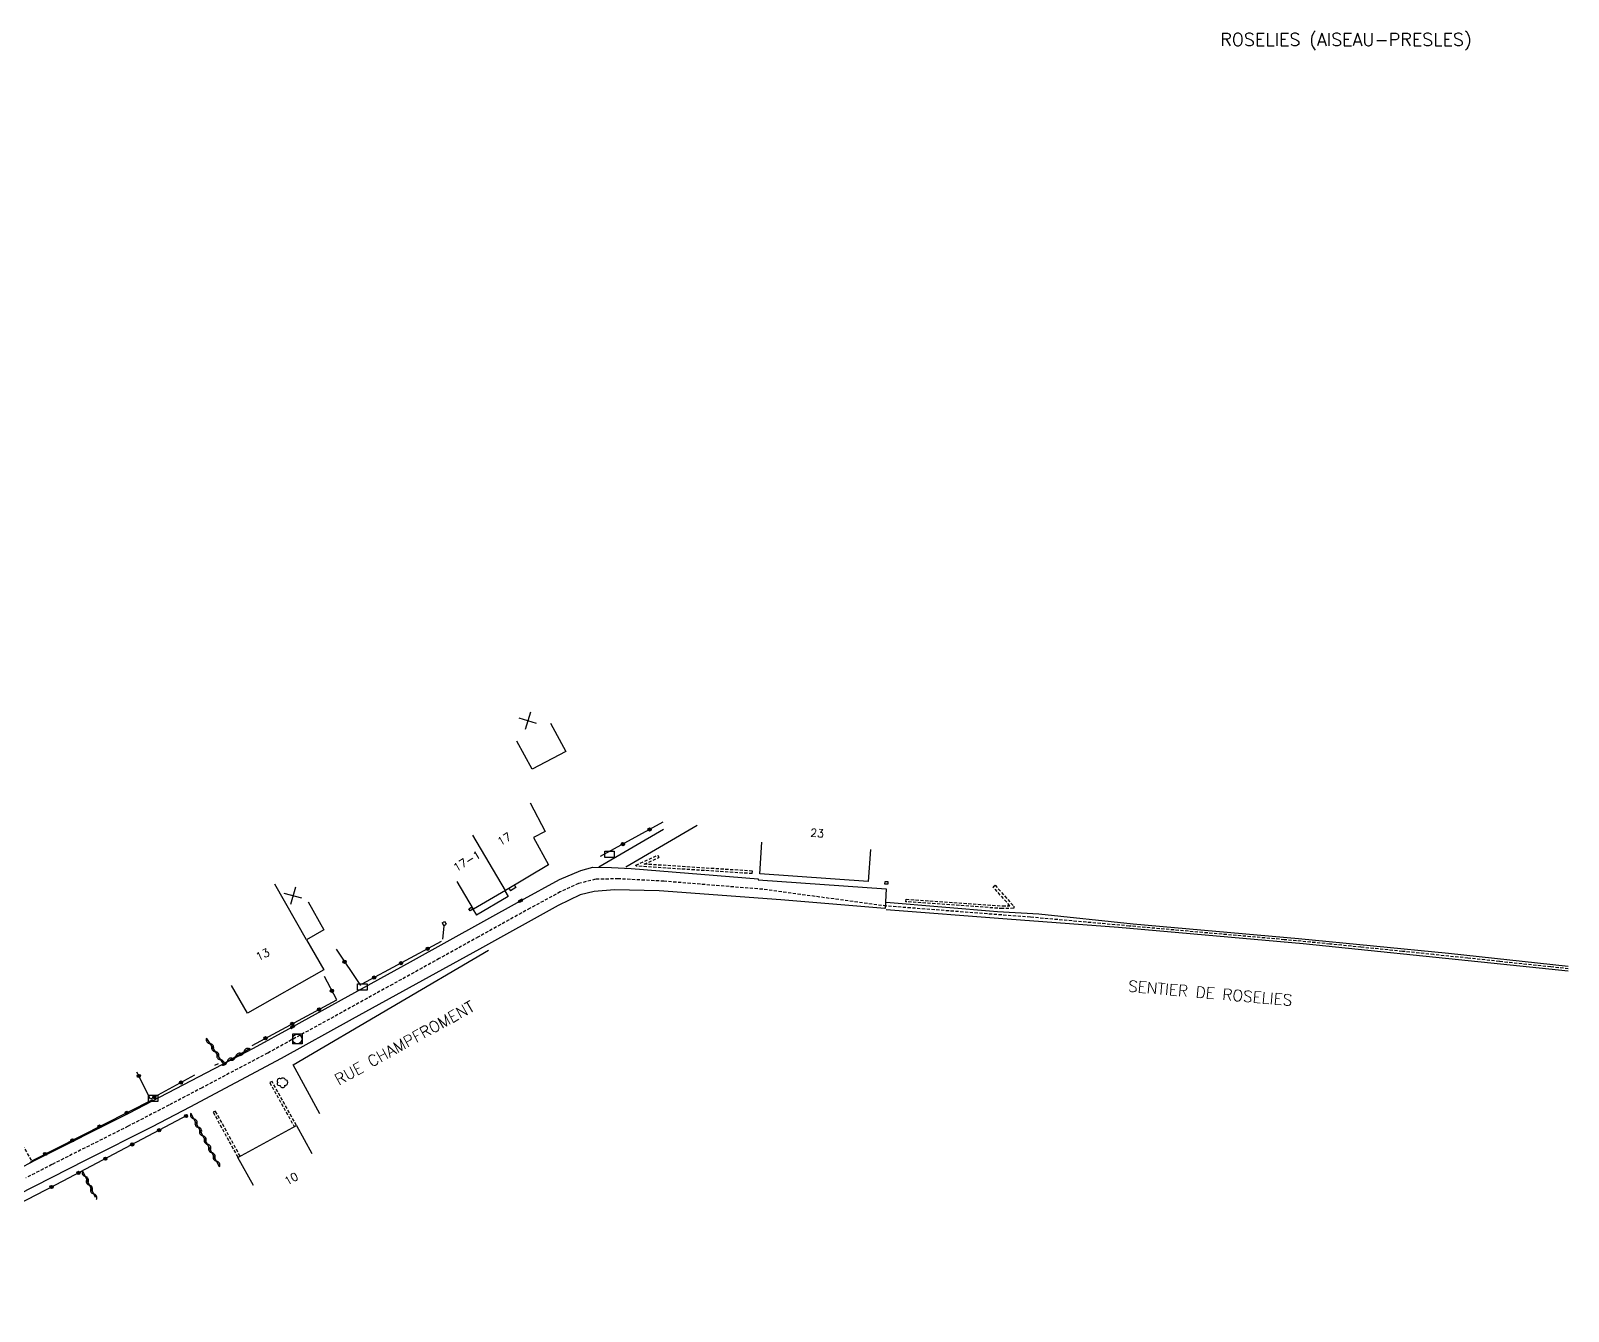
# Model space of a CAD drawing. Header units: millimetres. Extents: x 163999 to 165000, y 124000 to 125000.
# Drawn here: x 164759.9 to 165000, y 124038.6 to 124238.7 of the extents above; entities that cross this region are included whole.
import ezdxf
from ezdxf.enums import TextEntityAlignment as Align

# ---------------------------------------------------------------- set-up
doc = ezdxf.new("R2010")
doc.units = ezdxf.units.MM
doc.linetypes.add('DASHED', pattern=[0.75, 0.5, -0.25])
doc.layers.get('0').update_dxf_attribs({"linetype": 'CONTINUOUS'})
for name, color, linetype in [('W0001', 6, 'DASHED'), ('W0008', 7, 'CONTINUOUS'), ('W0100', 7, 'CONTINUOUS'), ('W0105', 7, 'CONTINUOUS'), ('W0112', 1, 'DASHED'), ('W0211', 2, 'CONTINUOUS'), ('W0300', 7, 'CONTINUOUS'), ('W0310', 3, 'CONTINUOUS'), ('W0322', 7, 'CONTINUOUS'), ('W0400', 7, 'CONTINUOUS'), ('W0420', 7, 'CONTINUOUS'), ('W0980', 7, 'CONTINUOUS'), ('W0989', 7, 'CONTINUOUS'), ('W0991', 7, 'CONTINUOUS'), ('W1102', 7, 'CONTINUOUS'), ('W1471', 7, 'CONTINUOUS')]:
    doc.layers.add(name, color=color, linetype=linetype)
doc.styles.get("Standard").update_dxf_attribs({"font": 'romans.shx', "width": 0.85})

# ---------------------------------------------------------------- blocks, each defined once
blk = doc.blocks.new('t991o')
at = {"color": 0, "linetype": 'Continuous'}
for p, q in [((-1, 1), (1, -1)), ((-1, -1), (1, 1))]:
    blk.add_line(p, q, dxfattribs=at)
blk = doc.blocks.new('T400')
for p, q in [((-0.15, 0.3), (0.15, 0.3)), ((-0.15, -0.25), (-0.15, 0.3)), ((-0.15, 0.15), (0.15, 0.15)), ((-0.15, 0), (0.15, 0)), ((0.15, 0.3), (0.15, -0.25)), ((-0.15, -0.15), (0.15, -0.15)), ((-0.15, -0.25), (-0.15, -0.3)), ((-0.15, -0.3), (0.15, -0.3)), ((0.15, -0.3), (0.15, -0.25))]:
    blk.add_line(p, q)
blk = doc.blocks.new('T420')
for p, q in [((0.75, 0.75), (-0.75, 0.75)), ((-0.75, 0.75), (-0.75, -0.75)), ((0.75, 0.75), (0.75, -0.75)), ((0.75, -0.75), (-0.75, -0.75))]:
    blk.add_line(p, q)
blk.add_ellipse((0, 0), major_axis=(-0.53, 0.53), ratio=1, start_param=3.926991, end_param=10.210176)
blk = doc.blocks.new('T1471')
at = {"color": 0, "linetype": 'Continuous', "flags": 128}
blk.add_lwpolyline([(-0.75, -0.5), (-0.75, 0.5), (0.75, 0.5), (0.75, -0.5), (-0.75, -0.5)], dxfattribs=at)
blk = doc.blocks.new('T300')
for p, q in [((-0.8, 0.51), (-0.86, 0.34)), ((-0.86, 0.34), (-0.86, 0.17)), ((-0.86, 0.17), (-0.74, 0.06)), ((-0.69, 0.63), (-0.8, 0.51)), ((-0.8, -0.06), (-0.74, 0.06)), ((-0.74, 0.06), (-0.69, 0.11)), ((-0.57, 0.69), (-0.69, 0.63)), ((-0.46, 0.69), (-0.57, 0.69)), ((-0.29, 0.63), (-0.46, 0.69)), ((-0.29, 0.63), (-0.17, 0.74)), ((-0.23, 0.57), (-0.29, 0.63)), ((-0.17, 0.74), (-0.06, 0.8)), ((-0.06, 0.8), (0.06, 0.8)), ((0.06, 0.8), (0.23, 0.74)), ((0.23, 0.74), (0.34, 0.63)), ((0.34, 0.63), (0.4, 0.51)), ((0.46, 0.46), (0.34, 0.46)), ((0.4, 0.51), (0.4, 0.46)), ((0.57, 0.4), (0.46, 0.46)), ((0.57, 0.4), (0.69, 0.29)), ((0.69, 0.29), (0.74, 0.17)), ((0.74, 0.06), (0.69, -0.17)), ((0.74, 0.17), (0.74, 0.06)), ((-0.8, -0.17), (-0.8, -0.06)), ((-0.8, -0.23), (-0.8, -0.17)), ((-0.74, -0.34), (-0.8, -0.23)), ((-0.69, -0.4), (-0.74, -0.34)), ((-0.51, -0.46), (-0.69, -0.4)), ((-0.4, -0.46), (-0.51, -0.46)), ((-0.4, -0.46), (-0.34, -0.46)), ((-0.34, -0.46), (-0.34, -0.4)), ((-0.34, -0.51), (-0.34, -0.46)), ((-0.29, -0.63), (-0.34, -0.51)), ((-0.17, -0.74), (-0.29, -0.63)), ((-0.06, -0.8), (-0.17, -0.74)), ((0.06, -0.8), (-0.06, -0.8)), ((0.17, -0.74), (0.06, -0.8)), ((0.23, -0.69), (0.17, -0.74)), ((0.29, -0.46), (0.23, -0.46)), ((0.29, -0.63), (0.23, -0.69)), ((0.46, -0.4), (0.29, -0.46)), ((0.34, -0.51), (0.29, -0.63)), ((0.34, -0.51), (0.34, -0.46)), ((0.57, -0.34), (0.46, -0.4)), ((0.63, -0.29), (0.57, -0.34)), ((0.69, -0.17), (0.63, -0.29))]:
    blk.add_line(p, q)
blk = doc.blocks.new('t322o')
at = {"color": 0, "linetype": 'Continuous'}
for radius in [0.25, 0.15]:
    blk.add_circle((0, 0), radius, dxfattribs=at)
blk = doc.blocks.new('t310o')
at = {"color": 0, "linetype": 'Continuous'}
for centre, start, end in [((-0.5, 0.38), 216.8699, 323.1304), ((0.5, -0.37), 36.8699, 143.1303)]:
    blk.add_arc(centre, 0.625, start, end, dxfattribs=at)

msp = doc.modelspace()

# ---------------------------------------------------------------- linework, layer by layer
at = {"layer": 'W0001'}
msp.add_lwpolyline([(165000, 124092.12), (164997.26, 124092.41), (164989.25, 124093.25), (164984.34, 124093.77), (164978.98, 124094.33), (164974.09, 124094.83), (164967.62, 124095.48), (164962.76, 124095.98), (164955.64, 124096.66), (164943.66, 124097.71), (164931.46, 124098.79), (164916, 124100.17), (164893.5, 124101.91), (164874.16, 124104.53), (164858.76, 124105.79), (164851.65, 124106.17), (164848.08, 124106.1), (164845.42, 124105.42), (164842.57, 124104.13), (164837.85, 124101.56), (164829.77, 124097.09), (164823.66, 124093.71), (164816.37, 124089.68), (164805.86, 124083.88), (164796.84, 124078.93), (164786.63, 124073.53), (164781.44, 124070.8), (164775.06, 124067.5), (164763.16, 124061.51), (164759.1, 124059.43)], dxfattribs=at)
at = {"layer": 'W0008'}
for p, q in [((164848.59, 124108.06), (164858.69, 124113.94)), ((164863.96, 124114.49), (164852.79, 124107.97))]:
    msp.add_line(p, q, dxfattribs=at)
for points in [[(164726.02, 124041.58), (164734.79, 124047.01), (164737.65, 124048.74), (164738.43, 124049.4), (164749.8, 124056.25), (164755.72, 124059.64), (164760.65, 124062.26), (164775.16, 124069.56), (164794.67, 124079.72), (164800.74, 124083.04), (164819.19, 124093.22), (164836.36, 124102.74), (164842.42, 124106.06), (164845.77, 124107.49), (164847.66, 124108), (164850.54, 124107.94), (164853.62, 124107.8), (164873.45, 124106.16), (164873.48, 124106), (164893.48, 124104.62), (164893.29, 124101.53)], [(164893.28, 124101.53), (164877.01, 124102.89), (164858.02, 124104.27), (164851.04, 124104.46), (164847.85, 124104.18), (164845.67, 124103.67), (164842.25, 124102), (164829.93, 124095.18), (164810.07, 124084.22), (164798.96, 124078.08), (164784.73, 124070.5), (164778.84, 124067.4), (164768.46, 124062.2), (164757.73, 124056.75), (164747.87, 124051.14), (164739.89, 124046.11), (164730.45, 124040.12), (164727.99, 124038.59)], [(165000, 124092.45), (164981.28, 124094.48), (164957.86, 124096.8), (164932.04, 124099.07), (164917.33, 124100.63), (164910.87, 124100.99), (164893.46, 124102.46)], [(164893.49, 124101.37), (164912.37, 124099.9), (164929.77, 124098.59), (164958.62, 124096.07), (164987.93, 124093.03), (165000, 124091.8)]]:
    msp.add_lwpolyline(points, dxfattribs=at)
at = {"layer": 'W0100'}
for points in [[(164841.05, 124130.5), (164843.41, 124126.09), (164838.15, 124123.29), (164835.8, 124127.7)], [(164837.86, 124118.02), (164840.18, 124113.59), (164838.37, 124112.64), (164840.74, 124108.34), (164834, 124104.37), (164828.99, 124101.45), (164826.47, 124105.76)], [(164891.03, 124110.73), (164890.68, 124105.74), (164873.72, 124106.93), (164874.07, 124111.92)], [(164803.17, 124102.55), (164805.66, 124098.21), (164802.95, 124096.65), (164805.61, 124091.97), (164793.7, 124085.17), (164791.23, 124089.52)], [(164794.63, 124058.23), (164792.22, 124062.61), (164801.36, 124067.63), (164803.77, 124063.25)]]:
    msp.add_lwpolyline(points, dxfattribs=at)
at = {"layer": 'W0105'}
for p, q in [((164834.41, 124103.41), (164829.47, 124100.5)), ((164833.88, 124104.3), (164834.41, 124103.41)), ((164834.53, 124104.69), (164834.77, 124104.29)), ((164835.64, 124104.82), (164834.77, 124104.29)), ((164835.42, 124105.19), (164835.64, 124104.82)), ((164828.93, 124101.41), (164829.47, 124100.5))]:
    msp.add_line(p, q, dxfattribs=at)
at = {"layer": 'W0112'}
for p, q in [((164857.82, 124109.87), (164857.98, 124109.51)), ((164872.55, 124106.98), (164872.58, 124107.37)), ((164893.28, 124105.36), (164893.29, 124105.76)), ((164893.72, 124105.35), (164893.28, 124105.36)), ((164828.47, 124101.15), (164828.26, 124101.49)), ((164828.91, 124101.42), (164828.47, 124101.15)), ((164911.63, 124101.52), (164896.54, 124102.59)), ((164824.76, 124099.02), (164824.42, 124098.82)), ((164824.49, 124099.5), (164824.76, 124099.02)), ((164797.54, 124074.51), (164797.18, 124074.32)), ((164801.36, 124067.63), (164797.54, 124074.51)), ((164788.35, 124069.68), (164792.22, 124062.62)), ((164792.22, 124062.62), (164792.57, 124062.81))]:
    msp.add_line(p, q, dxfattribs=at)
for points in [[(164872.55, 124106.98), (164854.42, 124108.15), (164854.38, 124108.31), (164857.82, 124109.87)], [(164872.58, 124107.37), (164855.69, 124108.47), (164857.98, 124109.51)], [(164893.29, 124105.76), (164893.73, 124105.75), (164893.72, 124105.35)], [(164896.54, 124102.59), (164896.57, 124102.99), (164911.64, 124101.93), (164912.79, 124101.95)], [(164912.79, 124101.95), (164910.17, 124104.9), (164910.47, 124105.17)], [(164910.47, 124105.17), (164913.38, 124101.89), (164913.4, 124101.56), (164911.63, 124101.52)], [(164828.26, 124101.49), (164828.7, 124101.76), (164828.91, 124101.42)], [(164824.42, 124098.82), (164824.14, 124099.3), (164824.49, 124099.5)], [(164797.18, 124074.32), (164801.01, 124067.44), (164801.36, 124067.63)], [(164792.57, 124062.81), (164788.7, 124069.88), (164788.35, 124069.68)], [(164757.41, 124066.5), (164760.05, 124061.99), (164759.71, 124061.78)]]:
    msp.add_lwpolyline(points, dxfattribs=at)
at = {"layer": 'W0211'}
msp.add_lwpolyline([(164805.03, 124069.42), (164800.84, 124077.11), (164831.35, 124095.02)], dxfattribs=at)
at = {"layer": 'W0310'}
for p, q in [((164789.34, 124061.16), (164784.92, 124069.43)), ((164767.95, 124060.55), (164769.91, 124056.42))]:
    msp.add_line(p, q, dxfattribs=at)
msp.add_lwpolyline([(164787.29, 124081.24), (164789.93, 124077.24), (164794.15, 124079.7)], dxfattribs=at)
at = {"layer": 'W0322'}
for p, q in [((164858.6, 124115.03), (164848.81, 124109.65)), ((164824.38, 124098.78), (164824.15, 124096.75)), ((164823.95, 124096.37), (164811.57, 124089.69)), ((164807.56, 124095.19), (164811.35, 124089.48)), ((164789.12, 124077.23), (164788.58, 124077.02)), ((164760.01, 124062.1), (164778.91, 124071.66))]:
    msp.add_line(p, q, dxfattribs=at)
for points in [[(164794.43, 124080.13), (164807.64, 124087.25), (164805.73, 124090.9)], [(164785.42, 124075.46), (164778.56, 124071.73), (164776.43, 124075.95)], [(164739.99, 124045.85), (164745.29, 124048.8), (164752.41, 124052.51), (164764.94, 124058.95), (164784.39, 124069.26)]]:
    msp.add_lwpolyline(points, dxfattribs=at)
at = {"layer": 'W1102'}
for p, q in [((164834, 124104.37), (164828.93, 124112.99)), ((164802.95, 124096.65), (164797.97, 124105.32))]:
    msp.add_line(p, q, dxfattribs=at)

# ---------------------------------------------------------------- block references
at = {"layer": 'W0300'}
msp.add_blockref('T300', (164799.21, 124074.28), dxfattribs=at)
at = {"layer": 'W0310'}
for p, rotation in [((164787.84, 124080.41), 303.4745840790321), ((164788.67, 124079.16), 303.4745840790321), ((164791.84, 124078.35), 30.20756036418515), ((164793.14, 124079.11), 30.20756036418515), ((164789.49, 124077.91), 303.4745840790321), ((164790.54, 124077.6), 30.20756036418515), ((164785.33, 124068.66), 118.1382309264093), ((164786.04, 124067.33), 118.1382309264093), ((164786.75, 124066.01), 118.1382309264093), ((164787.46, 124064.69), 118.1382309264093), ((164788.16, 124063.37), 118.1382309264093), ((164788.87, 124062.04), 118.1382309264093), ((164768.38, 124059.64), 295.4596170515325), ((164769.02, 124058.29), 295.4596170515325), ((164769.67, 124056.93), 295.4596170515325)]:
    msp.add_blockref('t310o', p, dxfattribs=dict(at, rotation=rotation))
at = {"layer": 'W0322'}
for p, rotation in [((164856.51, 124113.88), 208.79639301399), ((164852.35, 124111.6), 208.79639301399), ((164808.87, 124093.21), 303.6112593782044), ((164821.86, 124095.24), 208.3240845106606), ((164813.5, 124090.74), 208.3240845106606), ((164817.68, 124092.99), 208.3240845106606), ((164806.89, 124088.68), 117.7099908804172), ((164800.7, 124083.51), 28.32133781381897), ((164804.88, 124085.76), 28.32133781381897), ((164796.52, 124081.26), 28.32133781381897), ((164776.73, 124075.36), 116.7658646111134), ((164783.33, 124074.33), 208.5303754650714), ((164779.16, 124072.06), 208.5303754650714), ((164774.84, 124069.6), 26.83113335329039), ((164784.11, 124069.1), 27.90631459962701), ((164770.6, 124067.46), 26.83113335329039), ((164779.91, 124066.88), 27.90631459962701), ((164766.36, 124065.31), 26.83113335329039), ((164775.71, 124064.66), 27.90631459962701), ((164762.12, 124063.17), 26.83113335329039), ((164771.51, 124062.43), 27.90631459962701), ((164767.32, 124060.21), 27.90631459962701), ((164763.11, 124058.01), 27.21415919432591)]:
    msp.add_blockref('t322o', p, dxfattribs=dict(at, rotation=rotation))
at = {"layer": 'W0400'}
for p, rotation in [((164836.36, 124102.74), 118.9845218658447), ((164800.74, 124083.04), 298.6217479705626)]:
    msp.add_blockref('T400', p, dxfattribs=dict(at, rotation=rotation))
at = {"layer": 'W0420'}
msp.add_blockref('T420', (164801.48, 124081.13), dxfattribs=at)
at = {"layer": 'W0991'}
for p, rotation in [((164837.48, 124130.86), 208.0754884139356), ((164800.82, 124103.5), 209.8879896641583)]:
    msp.add_blockref('t991o', p, dxfattribs=dict(at, rotation=rotation))
at = {"layer": 'W1471'}
for p in [(164850.25, 124109.98), (164811.66, 124089.28), (164778.98, 124071.87)]:
    msp.add_blockref('T1471', p, dxfattribs=at)

# ---------------------------------------------------------------- texts
at = {"layer": 'W0980'}
msp.add_text('ROSELIES (AISEAU-PRESLES)', height=2, dxfattribs=at).set_placement((164965.28, 124237.19), align=Align.MIDDLE)
at = {"layer": 'W0989'}
for s, rotation, p in [('SENTIER DE ROSELIES', 354.9708, (164944.09, 124088.31)), ('RUE CHAMPFROMENT', 28.9008, (164818.24, 124080.52))]:
    msp.add_text(s, height=1.75, rotation=rotation, dxfattribs=at).set_placement(p, align=Align.MIDDLE)
at = {"layer": 'W0991'}
for s, rotation, p in [('17', 30.4933, (164833.82, 124112.39)), ('23', 355.9621, (164882.69, 124113.32)), ('17-1', 30.292, (164827.97, 124108.95)), ('13', 24.7918, (164796.08, 124094.35)), ('10', 28.7997, (164800.54, 124059.3))]:
    msp.add_text(s, height=1.25, rotation=rotation, dxfattribs=at).set_placement(p, align=Align.MIDDLE)

doc.saveas('drawing.dxf')
